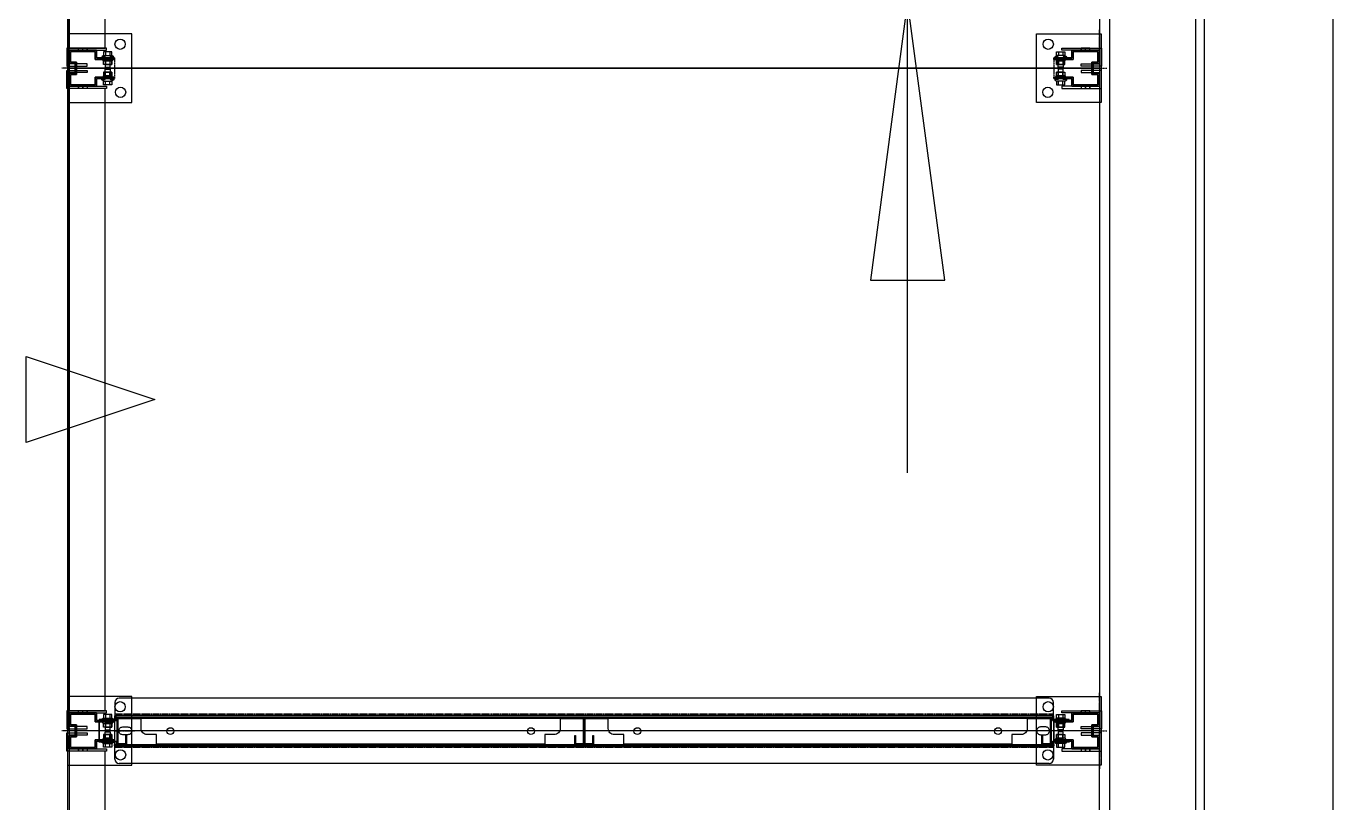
# Model space of a CAD drawing. Header units: millimetres. Extents: x 2191 to 43870, y 1353 to 35626.
# Drawn here: x 36900 to 38422, y 2766 to 3671 of the extents above; entities that cross this region are included whole.
import ezdxf

# ---------------------------------------------------------------- set-up
doc = ezdxf.new("R2010")
doc.units = ezdxf.units.MM
doc.linetypes.add('CENTER', pattern=[2, 1.25, -0.25, 0.25, -0.25])
doc.linetypes.add('HIDDEN', pattern=[0.375, 0.25, -0.125])
for name, color, linetype in [('01-中心柱CEN', 1, 'CENTER'), ('01-墨線', 4, 'Continuous'), ('01-特殊橫樑', 6, 'Continuous'), ('02-虛線', 2, 'HIDDEN'), ('03-掛片', 12, 'Continuous'), ('05-M40', 3, 'Continuous'), ('05-柱基板', 3, 'Continuous'), ('09-M6', 7, 'Continuous'), ('12-動線', 6, 'Continuous'), ('543黃封板', 40, 'Continuous'), ('archi', 8, 'Continuous'), ('側補', 30, 'Continuous'), ('底U槽', 7, 'Continuous'), ('文字', 7, 'Continuous'), ('標的物', 1, 'Continuous')]:
    doc.layers.add(name, color=color, linetype=linetype)

# ---------------------------------------------------------------- blocks, each defined once
blk = doc.blocks.new('上中橫補-R1200-俯視')
for p, q in [((0, -12), (0, 12)), ((0, 12), (0, -12))]:
    blk.add_line(p, q)
at = {"layer": '02-虛線', "ltscale": 4}
for p, q in [((1111.5, 19.5), (18.5, 19.5)), ((1111.5, -19.5), (18.5, -19.5))]:
    blk.add_line(p, q, dxfattribs=at)
at = {"layer": '側補'}
for p, q in [((18.5, 33), (18.5, 13.2)), ((1106.5, 38), (23.5, 38)), ((1111.5, 13.2), (1111.5, 33)), ((18.5, 19.5), (18.5, 13.2)), ((19.7, 12), (19.7, 18.3)), ((19.7, 18.3), (1110.3, 18.3)), ((19.7, 12), (19.7, 18.3)), ((19.7, 18.3), (1110.3, 18.3)), ((1110.3, 18), (1110.3, 12)), ((1110.3, 18), (1110.3, 12)), ((1111.5, 13.2), (1111.5, 19.2)), ((18.5, 13.2), (0, 13.2)), ((0, 13.2), (0, 12)), ((18.5, 13.2), (0, 13.2)), ((0, 13.2), (0, 12)), ((0, 12), (19.7, 12)), ((0, 12), (19.7, 12)), ((1110.3, 12), (1130, 12)), ((1110.3, 12), (1130, 12)), ((1130, 13.2), (1111.5, 13.2)), ((1130, 13.2), (1111.5, 13.2)), ((1130, 12), (1130, 13.2)), ((1130, 12), (1130, 13.2)), ((0, -13.2), (0, -12)), ((0, -12), (19.7, -12)), ((0, -13.2), (0, -12)), ((0, -12), (19.7, -12)), ((18.5, -13.2), (0, -13.2)), ((18.5, -13.2), (0, -13.2)), ((18.5, -19.5), (18.5, -13.2)), ((18.5, -33), (18.5, -13.2)), ((19.7, -12), (19.7, -18.3)), ((19.7, -12), (19.7, -18.3)), ((1110.3, -18), (1110.3, -12)), ((1110.3, -12), (1130, -12)), ((1110.3, -18), (1110.3, -12)), ((1110.3, -12), (1130, -12)), ((1130, -13.2), (1111.5, -13.2)), ((1111.5, -13.2), (1111.5, -19.2)), ((1130, -13.2), (1111.5, -13.2)), ((1111.5, -13.2), (1111.5, -33)), ((1130, -12), (1130, -13.2)), ((1130, -12), (1130, -13.2)), ((19.7, -18.3), (1110.3, -18.3)), ((19.7, -18.3), (1110.3, -18.3)), ((1106.5, -38), (23.5, -38))]:
    blk.add_line(p, q, dxfattribs=at)
at = {"layer": '側補', "lineweight": -3}
for p, q in [((1123.5, 13.2), (1116.5, 13.2)), ((1116.5, 13.2), (1116.5, 12)), ((1120, 13.2), (1116.5, 13.2)), ((1116.5, 13.2), (1116.5, 12)), ((1116.5, 12), (1123.5, 12)), ((1116.5, 12), (1120, 12)), ((1120, 12), (1120, 13.2)), ((1123.5, 12), (1123.5, 13.2)), ((1116.5, -13.2), (1116.5, -12)), ((1116.5, -12), (1123.5, -12)), ((1116.5, -13.2), (1116.5, -12)), ((1116.5, -12), (1120, -12)), ((1123.5, -13.2), (1116.5, -13.2)), ((1120, -13.2), (1116.5, -13.2)), ((1120, -12), (1120, -13.2)), ((1123.5, -12), (1123.5, -13.2))]:
    blk.add_line(p, q, dxfattribs=at)
for points in [[(6.5, 13.2), (13.5, 13.2), (13.5, 12), (6.5, 12)], [(10, 13.2), (13.5, 13.2), (13.5, 12), (10, 12)], [(6.5, -13.2), (13.5, -13.2), (13.5, -12), (6.5, -12)], [(10, -13.2), (13.5, -13.2), (13.5, -12), (10, -12)]]:
    blk.add_lwpolyline(points, close=True, dxfattribs=at)
at = {"layer": '側補'}
for centre, start, end in [((23.5, 33), 90, 180), ((1106.5, 33), 0, 90), ((23.5, -33), 180, 270), ((1106.5, -33), 270, 0)]:
    blk.add_arc(centre, 5, start, end, dxfattribs=at)
blk = doc.blocks.new('側面-底U槽-L1200適用-俯視')
at = {"layer": '底U槽'}
for points in [[(0, 17.5), (0, 15.9), (1094, 15.9), (1094, 17.5)], [(0, 17.5), (0, -17.5), (1094, -17.5), (1094, 17.5)], [(0, -17.5), (0, -15.9), (1094, -15.9), (1094, -17.5)]]:
    blk.add_lwpolyline(points, close=True, dxfattribs=at)
for points in [[(9.5, 4.5), (15.5, 4.5, -0.414214), (20, 0), (20, 0, -0.414214), (15.5, -4.5), (9.5, -4.5, -0.414214), (5, 0), (5, 0, -0.414214)], [(1084.5, 4.5), (1078.5, 4.5, 0.414214), (1074, 0), (1074, 0, 0.414214), (1078.5, -4.5), (1084.5, -4.5, 0.414214), (1089, 0), (1089, 0, 0.414214)]]:
    blk.add_lwpolyline(points, format="xyb", close=True, dxfattribs=at)
blk = doc.blocks.new('544-黃封版-俯視')
at = {"layer": '543黃封板'}
blk.add_lwpolyline([(0, 14.2), (0, 15), (544, 15), (544, -15), (533, -15), (533, -5), (533.8, -5), (533.8, -14.2), (543.2, -14.2), (543.2, 14.2), (516, 14.2), (516, 3, -0.414214), (509, -4), (498, -4), (498, -15), (46, -15), (46, -4), (35, -4, -0.414214), (28, 3), (28, 14.2), (0.8, 14.2), (0.8, -14.2), (10.2, -14.2), (10.2, -5), (11, -5), (11, -15), (0, -15), (0, 15), (0.8, 15)], format="xyb", dxfattribs=at)
for centre in [(62, 0), (482, 0)]:
    blk.add_circle(centre, 4, dxfattribs=at)
blk = doc.blocks.new('側封-1200P-俯視-黃烤漆')
for p in [(0, 0), (544, 0)]:
    blk.add_blockref('544-黃封版-俯視', p)

msp = doc.modelspace()

# ---------------------------------------------------------------- linework, layer by layer
at = {"layer": '01-中心柱CEN'}
for p, q in [((36950.17754, 3642.79086, 3000), (36950.17754, 3666.57904, 3000)), ((38150.17754, 3642.79086, 3000), (38150.17754, 3666.57904, 3000)), ((36950.17754, 3627.29086, 3000), (36950.17754, 3616.29086, 3000)), ((37003.17754, 3632.19086, 3000), (37003.17754, 3611.39086, 3000)), ((38097.17754, 3632.19086, 3000), (38097.17754, 3611.39086, 3000)), ((38150.17754, 3627.29086, 3000), (38150.17754, 3616.29086, 3000)), ((36950.17754, 3621.79086, 3000), (36941.63552, 3621.79086, 3000)), ((37003.17754, 3621.79086, 3000), (37026.91891, 3621.79086, 3000)), ((38097.17754, 3621.79086, 3000), (38073.43618, 3621.79086, 3000)), ((38150.17754, 3621.79086, 3000), (38158.71956, 3621.79086, 3000)), ((36950.17754, 3600.79086, 3000), (36950.17754, 3577.00268, 3000)), ((38150.17754, 3600.79086, 3000), (38150.17754, 3577.00268, 3000)), ((36950.17754, 2870.79086, 3000), (36950.17754, 2894.57904, 3000)), ((38150.17754, 2870.79086, 3000), (38150.17754, 2894.57904, 3000)), ((36950.17754, 2849.79086, 3000), (36941.63552, 2849.79086, 3000)), ((36950.17754, 2855.29086, 3000), (36950.17754, 2844.29086, 3000)), ((37003.17754, 2860.19086, 3000), (37003.17754, 2839.39086, 3000)), ((37003.17754, 2849.79086, 3000), (37026.91891, 2849.79086, 3000)), ((38097.17754, 2849.79086, 3000), (38073.43618, 2849.79086, 3000)), ((38097.17754, 2860.19086, 3000), (38097.17754, 2839.39086, 3000)), ((38150.17754, 2855.29086, 3000), (38150.17754, 2844.29086, 3000)), ((38150.17754, 2849.79086, 3000), (38158.71956, 2849.79086, 3000)), ((36950.17754, 2828.79086, 3000), (36950.17754, 2805.00268, 3000)), ((38150.17754, 2828.79086, 3000), (38150.17754, 2805.00268, 3000))]:
    msp.add_line(p, q, dxfattribs=at)
at = {"layer": '01-墨線'}
msp.add_line((36948.17754, 3681.79086, 3000), (36948.17754, 1352.8079, 3000), dxfattribs=at)
at = {"layer": '01-特殊橫樑'}
for p, q in [((36950.17754, 4590.29086, 3000), (36950.17754, 3645.29086, 3000)), ((36992.17754, 3645.29086, 3000), (36992.17754, 4590.29086, 3000)), ((36950.17754, 3645.29086, 3000), (36992.17754, 3645.29086, 3000)), ((36992.17754, 3598.29086, 3000), (36950.17754, 3598.29086, 3000)), ((36950.17754, 3598.29086, 3000), (36950.17754, 2873.29086, 3000)), ((36992.17754, 2873.29086, 3000), (36992.17754, 3598.29086, 3000)), ((36950.17754, 2873.29086, 3000), (36992.17754, 2873.29086, 3000))]:
    msp.add_line(p, q, dxfattribs=at)
at = {"layer": '01-特殊橫樑', "elevation": 3000}
msp.add_lwpolyline([(36992.17754, 1951.29086), (36992.17754, 2826.29086), (36950.17754, 2826.29086), (36950.17754, 1951.29086)], close=True, dxfattribs=at)
at = {"layer": '03-掛片'}
for p, q in [((36961.19949, 3642.79086, 3000), (36961.19949, 3645.29086, 3000)), ((36966.17754, 3642.79086, 3000), (36966.17754, 3645.29086, 3000)), ((36971.1556, 3642.79086, 3000), (36971.1556, 3645.29086, 3000)), ((38129.19949, 3642.79086, 3000), (38129.19949, 3645.29086, 3000)), ((38134.17754, 3642.79086, 3000), (38134.17754, 3645.29086, 3000)), ((38139.1556, 3642.79086, 3000), (38139.1556, 3645.29086, 3000)), ((36961.19949, 3600.79086, 3000), (36961.19949, 3598.29086, 3000)), ((36966.17754, 3600.79086, 3000), (36966.17754, 3598.29086, 3000)), ((36971.1556, 3600.79086, 3000), (36971.1556, 3598.29086, 3000)), ((38129.19949, 3600.79086, 3000), (38129.19949, 3598.29086, 3000)), ((38134.17754, 3600.79086, 3000), (38134.17754, 3598.29086, 3000)), ((38139.1556, 3600.79086, 3000), (38139.1556, 3598.29086, 3000)), ((36961.19949, 2870.79086, 3000), (36961.19949, 2873.29086, 3000)), ((36966.17754, 2870.79086, 3000), (36966.17754, 2873.29086, 3000)), ((36971.1556, 2870.79086, 3000), (36971.1556, 2873.29086, 3000)), ((38129.19949, 2870.79086, 3000), (38129.19949, 2873.29086, 3000)), ((38134.17754, 2870.79086, 3000), (38134.17754, 2873.29086, 3000)), ((38139.1556, 2870.79086, 3000), (38139.1556, 2873.29086, 3000)), ((36961.19949, 2828.79086, 3000), (36961.19949, 2826.29086, 3000)), ((36966.17754, 2828.79086, 3000), (36966.17754, 2826.29086, 3000)), ((36971.1556, 2828.79086, 3000), (36971.1556, 2826.29086, 3000)), ((38129.19949, 2828.79086, 3000), (38129.19949, 2826.29086, 3000)), ((38134.17754, 2828.79086, 3000), (38134.17754, 2826.29086, 3000)), ((38139.1556, 2828.79086, 3000), (38139.1556, 2826.29086, 3000))]:
    msp.add_line(p, q, dxfattribs=at)
at = {"layer": '03-掛片', "elevation": 3000}
for points in [[(36947.67754, 3626.79086), (36947.67754, 3624.29086), (36971.17754, 3624.29086), (36971.17754, 3626.79086), (36950.17754, 3626.79086), (36950.17754, 3642.79086), (36993.67754, 3642.79086), (36993.67754, 3645.29086), (36947.67754, 3645.29086), (36947.67754, 3625.79086)], [(38152.67754, 3626.79086), (38152.67754, 3624.29086), (38129.17754, 3624.29086), (38129.17754, 3626.79086), (38150.17754, 3626.79086), (38150.17754, 3642.79086), (38106.67754, 3642.79086), (38106.67754, 3645.29086), (38152.67754, 3645.29086), (38152.67754, 3625.79086)], [(36947.67754, 3616.79086), (36947.67754, 3619.29086), (36971.17754, 3619.29086), (36971.17754, 3616.79086), (36950.17754, 3616.79086), (36950.17754, 3600.79086), (36993.67754, 3600.79086), (36993.67754, 3598.29086), (36947.67754, 3598.29086), (36947.67754, 3617.79086)], [(38152.67754, 3616.79086), (38152.67754, 3619.29086), (38129.17754, 3619.29086), (38129.17754, 3616.79086), (38150.17754, 3616.79086), (38150.17754, 3600.79086), (38106.67754, 3600.79086), (38106.67754, 3598.29086), (38152.67754, 3598.29086), (38152.67754, 3617.79086)], [(36947.67754, 2854.79086), (36947.67754, 2852.29086), (36971.17754, 2852.29086), (36971.17754, 2854.79086), (36950.17754, 2854.79086), (36950.17754, 2870.79086), (36993.67754, 2870.79086), (36993.67754, 2873.29086), (36947.67754, 2873.29086), (36947.67754, 2853.79086)], [(38152.67754, 2854.79086), (38152.67754, 2852.29086), (38129.17754, 2852.29086), (38129.17754, 2854.79086), (38150.17754, 2854.79086), (38150.17754, 2870.79086), (38106.67754, 2870.79086), (38106.67754, 2873.29086), (38152.67754, 2873.29086), (38152.67754, 2853.79086)], [(36947.67754, 2844.79086), (36947.67754, 2847.29086), (36971.17754, 2847.29086), (36971.17754, 2844.79086), (36950.17754, 2844.79086), (36950.17754, 2828.79086), (36993.67754, 2828.79086), (36993.67754, 2826.29086), (36947.67754, 2826.29086), (36947.67754, 2845.79086)], [(38152.67754, 2844.79086), (38152.67754, 2847.29086), (38129.17754, 2847.29086), (38129.17754, 2844.79086), (38150.17754, 2844.79086), (38150.17754, 2828.79086), (38106.67754, 2828.79086), (38106.67754, 2826.29086), (38152.67754, 2826.29086), (38152.67754, 2845.79086)]]:
    msp.add_lwpolyline(points, dxfattribs=at)
at = {"layer": '03-掛片', "lineweight": -3, "elevation": 3000}
for points in [[(36961.19949, 3645.29086), (36971.1556, 3645.29086), (36971.1556, 3642.79086), (36961.19949, 3642.79086)], [(36966.17754, 3645.29086), (36971.1556, 3645.29086), (36971.1556, 3642.79086), (36966.17754, 3642.79086)], [(38139.1556, 3645.29086), (38129.19949, 3645.29086), (38129.19949, 3642.79086), (38139.1556, 3642.79086)], [(38134.17754, 3645.29086), (38129.19949, 3645.29086), (38129.19949, 3642.79086), (38134.17754, 3642.79086)], [(36961.19949, 3600.79086), (36971.1556, 3600.79086), (36971.1556, 3598.29086), (36961.19949, 3598.29086)], [(36966.17754, 3600.79086), (36971.1556, 3600.79086), (36971.1556, 3598.29086), (36966.17754, 3598.29086)], [(38134.17754, 3600.79086), (38129.19949, 3600.79086), (38129.19949, 3598.29086), (38134.17754, 3598.29086)], [(38139.1556, 3600.79086), (38129.19949, 3600.79086), (38129.19949, 3598.29086), (38139.1556, 3598.29086)], [(36961.19949, 2873.29086), (36971.1556, 2873.29086), (36971.1556, 2870.79086), (36961.19949, 2870.79086)], [(36966.17754, 2873.29086), (36971.1556, 2873.29086), (36971.1556, 2870.79086), (36966.17754, 2870.79086)], [(38139.1556, 2873.29086), (38129.19949, 2873.29086), (38129.19949, 2870.79086), (38139.1556, 2870.79086)], [(38134.17754, 2873.29086), (38129.19949, 2873.29086), (38129.19949, 2870.79086), (38134.17754, 2870.79086)], [(36961.19949, 2828.79086), (36971.1556, 2828.79086), (36971.1556, 2826.29086), (36961.19949, 2826.29086)], [(36966.17754, 2828.79086), (36971.1556, 2828.79086), (36971.1556, 2826.29086), (36966.17754, 2826.29086)], [(38134.17754, 2828.79086), (38129.19949, 2828.79086), (38129.19949, 2826.29086), (38134.17754, 2826.29086)], [(38139.1556, 2828.79086), (38129.19949, 2828.79086), (38129.19949, 2826.29086), (38139.1556, 2826.29086)]]:
    msp.add_lwpolyline(points, close=True, dxfattribs=at)
at = {"layer": '05-M40'}
for p, q in [((36962.92754, 3641.19086, 3000), (36962.92754, 3642.79086, 3000)), ((36966.17754, 3641.19086, 3000), (36966.17754, 3642.79086, 3000)), ((36969.42754, 3641.19086, 3000), (36969.42754, 3642.79086, 3000)), ((38130.92754, 3641.19086, 3000), (38130.92754, 3642.79086, 3000)), ((38134.17754, 3641.19086, 3000), (38134.17754, 3642.79086, 3000)), ((38137.42754, 3641.19086, 3000), (38137.42754, 3642.79086, 3000)), ((36991.67752, 3633.79086, 3000), (36991.67752, 3632.19086, 3000)), ((36995.17752, 3633.79086, 3000), (36995.17752, 3632.19086, 3000)), ((36998.67752, 3633.79086, 3000), (36998.67752, 3632.19086, 3000)), ((38101.67756, 3633.79086, 3000), (38101.67756, 3632.19086, 3000)), ((38105.17756, 3633.79086, 3000), (38105.17756, 3632.19086, 3000)), ((38108.67756, 3633.79086, 3000), (38108.67756, 3632.19086, 3000)), ((36957.17754, 3616.29086, 3000), (36958.77754, 3616.29086, 3000)), ((36991.67752, 3611.39086, 3000), (36991.67752, 3609.79086, 3000)), ((36995.17752, 3611.39086, 3000), (36995.17752, 3609.79086, 3000)), ((36998.67752, 3611.39086, 3000), (36998.67752, 3609.79086, 3000)), ((38101.67756, 3611.39086, 3000), (38101.67756, 3609.79086, 3000)), ((38105.17756, 3611.39086, 3000), (38105.17756, 3609.79086, 3000)), ((38108.67756, 3611.39086, 3000), (38108.67756, 3609.79086, 3000)), ((38143.17754, 3616.29086, 3000), (38141.57754, 3616.29086, 3000)), ((36962.92754, 2869.19086, 3000), (36962.92754, 2870.79086, 3000)), ((36966.17754, 2869.19086, 3000), (36966.17754, 2870.79086, 3000)), ((36969.42754, 2869.19086, 3000), (36969.42754, 2870.79086, 3000)), ((36991.67752, 2861.79086, 3000), (36991.67752, 2860.19086, 3000)), ((36995.17752, 2861.79086, 3000), (36995.17752, 2860.19086, 3000)), ((36998.67752, 2861.79086, 3000), (36998.67752, 2860.19086, 3000)), ((38101.67756, 2861.79086, 3000), (38101.67756, 2860.19086, 3000)), ((38105.17756, 2861.79086, 3000), (38105.17756, 2860.19086, 3000)), ((38108.67756, 2861.79086, 3000), (38108.67756, 2860.19086, 3000)), ((38130.92754, 2869.19086, 3000), (38130.92754, 2870.79086, 3000)), ((38134.17754, 2869.19086, 3000), (38134.17754, 2870.79086, 3000)), ((38137.42754, 2869.19086, 3000), (38137.42754, 2870.79086, 3000)), ((36957.17754, 2844.29086, 3000), (36958.77754, 2844.29086, 3000)), ((36991.67752, 2839.39086, 3000), (36991.67752, 2837.79086, 3000)), ((36995.17752, 2839.39086, 3000), (36995.17752, 2837.79086, 3000)), ((36998.67752, 2839.39086, 3000), (36998.67752, 2837.79086, 3000)), ((38101.67756, 2839.39086, 3000), (38101.67756, 2837.79086, 3000)), ((38105.17756, 2839.39086, 3000), (38105.17756, 2837.79086, 3000)), ((38108.67756, 2839.39086, 3000), (38108.67756, 2837.79086, 3000)), ((38143.17754, 2844.29086, 3000), (38141.57754, 2844.29086, 3000))]:
    msp.add_line(p, q, dxfattribs=at)
at = {"layer": '05-M40', "elevation": 3000}
for points in [[(36980.57754, 3633.79086), (36980.57754, 3632.19086), (37003.17754, 3632.19086), (37003.17754, 3633.79086), (36982.17754, 3633.79086), (36982.17754, 3642.79086), (36950.17754, 3642.79086), (36950.17754, 3627.29086), (36957.17754, 3627.29086), (36957.17754, 3616.29086), (36950.17754, 3616.29086), (36950.17754, 3600.79086), (36982.17754, 3600.79086), (36982.17754, 3609.79086), (37003.17754, 3609.79086), (37003.17754, 3611.39086), (36980.57754, 3611.39086), (36980.57754, 3602.39086), (36951.77754, 3602.39086), (36951.77754, 3614.69086), (36958.77754, 3614.69086), (36958.77754, 3628.89086), (36951.77754, 3628.89086), (36951.77754, 3641.19086), (36980.57754, 3641.19086), (36980.57754, 3632.19086), (36982.17754, 3632.19086)], [(36980.57754, 3609.79086), (36980.57754, 3611.39086), (37003.17754, 3611.39086), (37003.17754, 3609.79086), (36982.17754, 3609.79086), (36982.17754, 3600.79086), (36950.17754, 3600.79086), (36950.17754, 3616.29086), (36957.17754, 3616.29086), (36957.17754, 3627.29086), (36950.17754, 3627.29086), (36950.17754, 3642.79086), (36982.17754, 3642.79086), (36982.17754, 3633.79086), (37003.17754, 3633.79086), (37003.17754, 3632.19086), (36980.57754, 3632.19086), (36980.57754, 3641.19086), (36951.77754, 3641.19086), (36951.77754, 3628.89086), (36958.77754, 3628.89086), (36958.77754, 3614.69086), (36951.77754, 3614.69086), (36951.77754, 3602.39086), (36980.57754, 3602.39086), (36980.57754, 3611.39086), (36982.17754, 3611.39086)], [(38119.77754, 3633.79086), (38119.77754, 3632.19086), (38097.17754, 3632.19086), (38097.17754, 3633.79086), (38118.17754, 3633.79086), (38118.17754, 3642.79086), (38150.17754, 3642.79086), (38150.17754, 3627.29086), (38143.17754, 3627.29086), (38143.17754, 3616.29086), (38150.17754, 3616.29086), (38150.17754, 3600.79086), (38118.17754, 3600.79086), (38118.17754, 3609.79086), (38097.17754, 3609.79086), (38097.17754, 3611.39086), (38119.77754, 3611.39086), (38119.77754, 3602.39086), (38148.57754, 3602.39086), (38148.57754, 3614.69086), (38141.57754, 3614.69086), (38141.57754, 3628.89086), (38148.57754, 3628.89086), (38148.57754, 3641.19086), (38119.77754, 3641.19086), (38119.77754, 3632.19086), (38118.17754, 3632.19086)], [(38119.77754, 3609.79086), (38119.77754, 3611.39086), (38097.17754, 3611.39086), (38097.17754, 3609.79086), (38118.17754, 3609.79086), (38118.17754, 3600.79086), (38150.17754, 3600.79086), (38150.17754, 3616.29086), (38143.17754, 3616.29086), (38143.17754, 3627.29086), (38150.17754, 3627.29086), (38150.17754, 3642.79086), (38118.17754, 3642.79086), (38118.17754, 3633.79086), (38097.17754, 3633.79086), (38097.17754, 3632.19086), (38119.77754, 3632.19086), (38119.77754, 3641.19086), (38148.57754, 3641.19086), (38148.57754, 3628.89086), (38141.57754, 3628.89086), (38141.57754, 3614.69086), (38148.57754, 3614.69086), (38148.57754, 3602.39086), (38119.77754, 3602.39086), (38119.77754, 3611.39086), (38118.17754, 3611.39086)], [(36980.57754, 2861.79086), (36980.57754, 2860.19086), (37003.17754, 2860.19086), (37003.17754, 2861.79086), (36982.17754, 2861.79086), (36982.17754, 2870.79086), (36950.17754, 2870.79086), (36950.17754, 2855.29086), (36957.17754, 2855.29086), (36957.17754, 2844.29086), (36950.17754, 2844.29086), (36950.17754, 2828.79086), (36982.17754, 2828.79086), (36982.17754, 2837.79086), (37003.17754, 2837.79086), (37003.17754, 2839.39086), (36980.57754, 2839.39086), (36980.57754, 2830.39086), (36951.77754, 2830.39086), (36951.77754, 2842.69086), (36958.77754, 2842.69086), (36958.77754, 2856.89086), (36951.77754, 2856.89086), (36951.77754, 2869.19086), (36980.57754, 2869.19086), (36980.57754, 2860.19086), (36982.17754, 2860.19086)], [(36980.57754, 2837.79086), (36980.57754, 2839.39086), (37003.17754, 2839.39086), (37003.17754, 2837.79086), (36982.17754, 2837.79086), (36982.17754, 2828.79086), (36950.17754, 2828.79086), (36950.17754, 2844.29086), (36957.17754, 2844.29086), (36957.17754, 2855.29086), (36950.17754, 2855.29086), (36950.17754, 2870.79086), (36982.17754, 2870.79086), (36982.17754, 2861.79086), (37003.17754, 2861.79086), (37003.17754, 2860.19086), (36980.57754, 2860.19086), (36980.57754, 2869.19086), (36951.77754, 2869.19086), (36951.77754, 2856.89086), (36958.77754, 2856.89086), (36958.77754, 2842.69086), (36951.77754, 2842.69086), (36951.77754, 2830.39086), (36980.57754, 2830.39086), (36980.57754, 2839.39086), (36982.17754, 2839.39086)], [(38119.77754, 2861.79086), (38119.77754, 2860.19086), (38097.17754, 2860.19086), (38097.17754, 2861.79086), (38118.17754, 2861.79086), (38118.17754, 2870.79086), (38150.17754, 2870.79086), (38150.17754, 2855.29086), (38143.17754, 2855.29086), (38143.17754, 2844.29086), (38150.17754, 2844.29086), (38150.17754, 2828.79086), (38118.17754, 2828.79086), (38118.17754, 2837.79086), (38097.17754, 2837.79086), (38097.17754, 2839.39086), (38119.77754, 2839.39086), (38119.77754, 2830.39086), (38148.57754, 2830.39086), (38148.57754, 2842.69086), (38141.57754, 2842.69086), (38141.57754, 2856.89086), (38148.57754, 2856.89086), (38148.57754, 2869.19086), (38119.77754, 2869.19086), (38119.77754, 2860.19086), (38118.17754, 2860.19086)], [(38119.77754, 2837.79086), (38119.77754, 2839.39086), (38097.17754, 2839.39086), (38097.17754, 2837.79086), (38118.17754, 2837.79086), (38118.17754, 2828.79086), (38150.17754, 2828.79086), (38150.17754, 2844.29086), (38143.17754, 2844.29086), (38143.17754, 2855.29086), (38150.17754, 2855.29086), (38150.17754, 2870.79086), (38118.17754, 2870.79086), (38118.17754, 2861.79086), (38097.17754, 2861.79086), (38097.17754, 2860.19086), (38119.77754, 2860.19086), (38119.77754, 2869.19086), (38148.57754, 2869.19086), (38148.57754, 2856.89086), (38141.57754, 2856.89086), (38141.57754, 2842.69086), (38148.57754, 2842.69086), (38148.57754, 2830.39086), (38119.77754, 2830.39086), (38119.77754, 2839.39086), (38118.17754, 2839.39086)]]:
    msp.add_lwpolyline(points, dxfattribs=at)
at = {"layer": '05-M40', "lineweight": -3, "elevation": 3000}
for points in [[(36962.92754, 3642.79086), (36969.42754, 3642.79086), (36969.42754, 3641.19086), (36962.92754, 3641.19086)], [(36966.17754, 3642.79086), (36969.42754, 3642.79086), (36969.42754, 3641.19086), (36966.17754, 3641.19086)], [(38137.42754, 3642.79086), (38130.92754, 3642.79086), (38130.92754, 3641.19086), (38137.42754, 3641.19086)], [(38134.17754, 3642.79086), (38130.92754, 3642.79086), (38130.92754, 3641.19086), (38134.17754, 3641.19086)], [(36957.17754, 3616.29086), (36958.77754, 3616.29086), (36958.77754, 3627.29086), (36957.17754, 3627.29086)], [(36991.67752, 3633.79086), (36998.67752, 3633.79086), (36998.67752, 3632.19086), (36991.67752, 3632.19086)], [(36995.17752, 3633.79086), (36998.67752, 3633.79086), (36998.67752, 3632.19086), (36995.17752, 3632.19086)], [(38108.67756, 3633.79086), (38101.67756, 3633.79086), (38101.67756, 3632.19086), (38108.67756, 3632.19086)], [(38105.17756, 3633.79086), (38101.67756, 3633.79086), (38101.67756, 3632.19086), (38105.17756, 3632.19086)], [(38143.17754, 3616.29086), (38141.57754, 3616.29086), (38141.57754, 3627.29086), (38143.17754, 3627.29086)], [(36958.77754, 3621.79086), (36958.77754, 3616.29086), (36957.17754, 3616.29086), (36957.17754, 3621.79086)], [(36991.67752, 3609.79086), (36998.67752, 3609.79086), (36998.67752, 3611.39086), (36991.67752, 3611.39086)], [(36995.17752, 3609.79086), (36998.67752, 3609.79086), (36998.67752, 3611.39086), (36995.17752, 3611.39086)], [(38108.67756, 3609.79086), (38101.67756, 3609.79086), (38101.67756, 3611.39086), (38108.67756, 3611.39086)], [(38105.17756, 3609.79086), (38101.67756, 3609.79086), (38101.67756, 3611.39086), (38105.17756, 3611.39086)], [(38141.57754, 3621.79086), (38141.57754, 3616.29086), (38143.17754, 3616.29086), (38143.17754, 3621.79086)], [(36962.92754, 3602.39086), (36969.42754, 3602.39086), (36969.42754, 3600.79086), (36962.92754, 3600.79086)], [(36966.17754, 3602.39086), (36969.42754, 3602.39086), (36969.42754, 3600.79086), (36966.17754, 3600.79086)], [(38137.42754, 3602.39086), (38130.92754, 3602.39086), (38130.92754, 3600.79086), (38137.42754, 3600.79086)], [(38134.17754, 3602.39086), (38130.92754, 3602.39086), (38130.92754, 3600.79086), (38134.17754, 3600.79086)], [(36962.92754, 2870.79086), (36969.42754, 2870.79086), (36969.42754, 2869.19086), (36962.92754, 2869.19086)], [(36966.17754, 2870.79086), (36969.42754, 2870.79086), (36969.42754, 2869.19086), (36966.17754, 2869.19086)], [(36991.67752, 2861.79086), (36998.67752, 2861.79086), (36998.67752, 2860.19086), (36991.67752, 2860.19086)], [(36995.17752, 2861.79086), (36998.67752, 2861.79086), (36998.67752, 2860.19086), (36995.17752, 2860.19086)], [(38108.67756, 2861.79086), (38101.67756, 2861.79086), (38101.67756, 2860.19086), (38108.67756, 2860.19086)], [(38105.17756, 2861.79086), (38101.67756, 2861.79086), (38101.67756, 2860.19086), (38105.17756, 2860.19086)], [(38137.42754, 2870.79086), (38130.92754, 2870.79086), (38130.92754, 2869.19086), (38137.42754, 2869.19086)], [(38134.17754, 2870.79086), (38130.92754, 2870.79086), (38130.92754, 2869.19086), (38134.17754, 2869.19086)], [(36957.17754, 2844.29086), (36958.77754, 2844.29086), (36958.77754, 2855.29086), (36957.17754, 2855.29086)], [(36958.77754, 2849.79086), (36958.77754, 2844.29086), (36957.17754, 2844.29086), (36957.17754, 2849.79086)], [(38143.17754, 2844.29086), (38141.57754, 2844.29086), (38141.57754, 2855.29086), (38143.17754, 2855.29086)], [(38141.57754, 2849.79086), (38141.57754, 2844.29086), (38143.17754, 2844.29086), (38143.17754, 2849.79086)], [(36991.67752, 2837.79086), (36998.67752, 2837.79086), (36998.67752, 2839.39086), (36991.67752, 2839.39086)], [(36995.17752, 2837.79086), (36998.67752, 2837.79086), (36998.67752, 2839.39086), (36995.17752, 2839.39086)], [(38108.67756, 2837.79086), (38101.67756, 2837.79086), (38101.67756, 2839.39086), (38108.67756, 2839.39086)], [(38105.17756, 2837.79086), (38101.67756, 2837.79086), (38101.67756, 2839.39086), (38105.17756, 2839.39086)], [(36962.92754, 2830.39086), (36969.42754, 2830.39086), (36969.42754, 2828.79086), (36962.92754, 2828.79086)], [(36966.17754, 2830.39086), (36969.42754, 2830.39086), (36969.42754, 2828.79086), (36966.17754, 2828.79086)], [(38137.42754, 2830.39086), (38130.92754, 2830.39086), (38130.92754, 2828.79086), (38137.42754, 2828.79086)], [(38134.17754, 2830.39086), (38130.92754, 2830.39086), (38130.92754, 2828.79086), (38134.17754, 2828.79086)]]:
    msp.add_lwpolyline(points, close=True, dxfattribs=at)
at = {"layer": '05-柱基板', "elevation": 3000}
for points in [[(37023.17754, 3581.79086), (37023.17754, 3661.79086), (36948.17754, 3661.79086), (36948.17754, 3581.79086)], [(38077.17754, 3581.79086), (38077.17754, 3661.79086), (38152.17754, 3661.79086), (38152.17754, 3581.79086)], [(37023.17754, 2809.79086), (37023.17754, 2889.79086), (36948.17754, 2889.79086), (36948.17754, 2809.79086)], [(38077.17754, 2809.79086), (38077.17754, 2889.79086), (38152.17754, 2889.79086), (38152.17754, 2809.79086)]]:
    msp.add_lwpolyline(points, close=True, dxfattribs=at)
at = {"layer": '05-柱基板', "lineweight": -3}
for centre in [(37009.67754, 3649.79086, 3000), (38090.67754, 3649.79086, 3000), (37010.17754, 3593.79086, 3000), (38090.17754, 3593.79086, 3000), (37009.67754, 2877.79086, 3000), (38090.67754, 2877.79086, 3000), (37010.17754, 2821.79086, 3000), (38090.17754, 2821.79086, 3000)]:
    msp.add_circle(centre, 6, dxfattribs=at)
at = {"layer": '09-M6'}
for p, q in [((36992.67754, 3640.99086, 3000), (36992.67754, 3636.69086, 3000)), ((36997.67754, 3640.99086, 3000), (36997.67754, 3636.69086, 3000)), ((38102.67754, 3640.99086, 3000), (38102.67754, 3636.69086, 3000)), ((38107.67754, 3640.99086, 3000), (38107.67754, 3636.69086, 3000)), ((36992.67754, 3602.59086, 3000), (36992.67754, 3606.89086, 3000)), ((36997.67754, 3602.59086, 3000), (36997.67754, 3606.89086, 3000)), ((38102.67754, 3602.59086, 3000), (38102.67754, 3606.89086, 3000)), ((38107.67754, 3602.59086, 3000), (38107.67754, 3606.89086, 3000)), ((36992.67754, 2868.99086, 3000), (36992.67754, 2864.69086, 3000)), ((36997.67754, 2868.99086, 3000), (36997.67754, 2864.69086, 3000)), ((38102.67754, 2868.99086, 3000), (38102.67754, 2864.69086, 3000)), ((38107.67754, 2868.99086, 3000), (38107.67754, 2864.69086, 3000)), ((36992.67754, 2830.59086, 3000), (36992.67754, 2834.89086, 3000)), ((36997.67754, 2830.59086, 3000), (36997.67754, 2834.89086, 3000)), ((38102.67754, 2830.59086, 3000), (38102.67754, 2834.89086, 3000)), ((38107.67754, 2830.59086, 3000), (38107.67754, 2834.89086, 3000))]:
    msp.add_line(p, q, dxfattribs=at)
at = {"layer": '09-M6', "elevation": 3000}
for points in [[(36992.17754, 3634.99086), (36992.17754, 3622.99086), (36998.17754, 3622.99086), (36998.17754, 3634.99086), (37002.17754, 3634.99086), (37002.17754, 3635.19086), (37000.17754, 3636.69086), (37000.17754, 3640.99086), (36990.17754, 3640.99086), (36990.17754, 3636.69086), (36988.17754, 3635.19086), (36988.17754, 3634.99086)], [(36990.17754, 3636.69086), (37000.17754, 3636.69086), (37000.17754, 3640.99086), (36990.17754, 3640.99086)], [(38108.17754, 3634.99086), (38108.17754, 3622.99086), (38102.17754, 3622.99086), (38102.17754, 3634.99086), (38098.17754, 3634.99086), (38098.17754, 3635.19086), (38100.17754, 3636.69086), (38100.17754, 3640.99086), (38110.17754, 3640.99086), (38110.17754, 3636.69086), (38112.17754, 3635.19086), (38112.17754, 3634.99086)], [(38110.17754, 3636.69086), (38100.17754, 3636.69086), (38100.17754, 3640.99086), (38110.17754, 3640.99086)], [(36990.17754, 3630.49086), (36989.17754, 3631.99086), (36989.17754, 3632.19086), (37001.17754, 3632.19086), (37001.17754, 3631.99086), (37000.17754, 3630.49086), (37000.17754, 3626.19086), (36990.17754, 3626.19086)], [(36990.17754, 3630.49086), (37000.17754, 3630.49086), (37000.17754, 3626.19086), (36990.17754, 3626.19086)], [(36990.17754, 3626.19086), (36990.17754, 3630.49086), (36997.67754, 3630.49086), (36997.67754, 3626.19086)], [(37000.17754, 3626.19086), (37000.17754, 3630.49086), (36992.67754, 3630.49086), (36992.67754, 3626.19086)], [(38110.17754, 3630.49086), (38111.17754, 3631.99086), (38111.17754, 3632.19086), (38099.17754, 3632.19086), (38099.17754, 3631.99086), (38100.17754, 3630.49086), (38100.17754, 3626.19086), (38110.17754, 3626.19086)], [(38110.17754, 3630.49086), (38100.17754, 3630.49086), (38100.17754, 3626.19086), (38110.17754, 3626.19086)], [(38100.17754, 3626.19086), (38100.17754, 3630.49086), (38107.67754, 3630.49086), (38107.67754, 3626.19086)], [(38110.17754, 3626.19086), (38110.17754, 3630.49086), (38102.67754, 3630.49086), (38102.67754, 3626.19086)], [(36992.17754, 3608.59086), (36992.17754, 3620.59086), (36998.17754, 3620.59086), (36998.17754, 3608.59086), (37002.17754, 3608.59086), (37002.17754, 3608.39086), (37000.17754, 3606.89086), (37000.17754, 3602.59086), (36990.17754, 3602.59086), (36990.17754, 3606.89086), (36988.17754, 3608.39086), (36988.17754, 3608.59086)], [(36990.17754, 3613.09086), (36989.17754, 3611.59086), (36989.17754, 3611.39086), (37001.17754, 3611.39086), (37001.17754, 3611.59086), (37000.17754, 3613.09086), (37000.17754, 3617.39086), (36990.17754, 3617.39086)], [(36990.17754, 3613.09086), (37000.17754, 3613.09086), (37000.17754, 3617.39086), (36990.17754, 3617.39086)], [(36990.17754, 3617.39086), (36990.17754, 3613.09086), (36997.67754, 3613.09086), (36997.67754, 3617.39086)], [(37000.17754, 3617.39086), (37000.17754, 3613.09086), (36992.67754, 3613.09086), (36992.67754, 3617.39086)], [(38108.17754, 3608.59086), (38108.17754, 3620.59086), (38102.17754, 3620.59086), (38102.17754, 3608.59086), (38098.17754, 3608.59086), (38098.17754, 3608.39086), (38100.17754, 3606.89086), (38100.17754, 3602.59086), (38110.17754, 3602.59086), (38110.17754, 3606.89086), (38112.17754, 3608.39086), (38112.17754, 3608.59086)], [(38110.17754, 3613.09086), (38111.17754, 3611.59086), (38111.17754, 3611.39086), (38099.17754, 3611.39086), (38099.17754, 3611.59086), (38100.17754, 3613.09086), (38100.17754, 3617.39086), (38110.17754, 3617.39086)], [(38110.17754, 3613.09086), (38100.17754, 3613.09086), (38100.17754, 3617.39086), (38110.17754, 3617.39086)], [(38100.17754, 3617.39086), (38100.17754, 3613.09086), (38107.67754, 3613.09086), (38107.67754, 3617.39086)], [(38110.17754, 3617.39086), (38110.17754, 3613.09086), (38102.67754, 3613.09086), (38102.67754, 3617.39086)], [(36990.17754, 3606.89086), (37000.17754, 3606.89086), (37000.17754, 3602.59086), (36990.17754, 3602.59086)], [(38110.17754, 3606.89086), (38100.17754, 3606.89086), (38100.17754, 3602.59086), (38110.17754, 3602.59086)], [(36992.17754, 2862.99086), (36992.17754, 2850.99086), (36998.17754, 2850.99086), (36998.17754, 2862.99086), (37002.17754, 2862.99086), (37002.17754, 2863.19086), (37000.17754, 2864.69086), (37000.17754, 2868.99086), (36990.17754, 2868.99086), (36990.17754, 2864.69086), (36988.17754, 2863.19086), (36988.17754, 2862.99086)], [(36990.17754, 2864.69086), (37000.17754, 2864.69086), (37000.17754, 2868.99086), (36990.17754, 2868.99086)], [(38108.17754, 2862.99086), (38108.17754, 2850.99086), (38102.17754, 2850.99086), (38102.17754, 2862.99086), (38098.17754, 2862.99086), (38098.17754, 2863.19086), (38100.17754, 2864.69086), (38100.17754, 2868.99086), (38110.17754, 2868.99086), (38110.17754, 2864.69086), (38112.17754, 2863.19086), (38112.17754, 2862.99086)], [(38110.17754, 2864.69086), (38100.17754, 2864.69086), (38100.17754, 2868.99086), (38110.17754, 2868.99086)], [(36992.17754, 2836.59086), (36992.17754, 2848.59086), (36998.17754, 2848.59086), (36998.17754, 2836.59086), (37002.17754, 2836.59086), (37002.17754, 2836.39086), (37000.17754, 2834.89086), (37000.17754, 2830.59086), (36990.17754, 2830.59086), (36990.17754, 2834.89086), (36988.17754, 2836.39086), (36988.17754, 2836.59086)], [(36990.17754, 2858.49086), (36989.17754, 2859.99086), (36989.17754, 2860.19086), (37001.17754, 2860.19086), (37001.17754, 2859.99086), (37000.17754, 2858.49086), (37000.17754, 2854.19086), (36990.17754, 2854.19086)], [(36990.17754, 2858.49086), (37000.17754, 2858.49086), (37000.17754, 2854.19086), (36990.17754, 2854.19086)], [(36990.17754, 2854.19086), (36990.17754, 2858.49086), (36997.67754, 2858.49086), (36997.67754, 2854.19086)], [(37000.17754, 2854.19086), (37000.17754, 2858.49086), (36992.67754, 2858.49086), (36992.67754, 2854.19086)], [(38108.17754, 2836.59086), (38108.17754, 2848.59086), (38102.17754, 2848.59086), (38102.17754, 2836.59086), (38098.17754, 2836.59086), (38098.17754, 2836.39086), (38100.17754, 2834.89086), (38100.17754, 2830.59086), (38110.17754, 2830.59086), (38110.17754, 2834.89086), (38112.17754, 2836.39086), (38112.17754, 2836.59086)], [(38110.17754, 2858.49086), (38111.17754, 2859.99086), (38111.17754, 2860.19086), (38099.17754, 2860.19086), (38099.17754, 2859.99086), (38100.17754, 2858.49086), (38100.17754, 2854.19086), (38110.17754, 2854.19086)], [(38110.17754, 2858.49086), (38100.17754, 2858.49086), (38100.17754, 2854.19086), (38110.17754, 2854.19086)], [(38100.17754, 2854.19086), (38100.17754, 2858.49086), (38107.67754, 2858.49086), (38107.67754, 2854.19086)], [(38110.17754, 2854.19086), (38110.17754, 2858.49086), (38102.67754, 2858.49086), (38102.67754, 2854.19086)], [(36990.17754, 2841.09086), (36989.17754, 2839.59086), (36989.17754, 2839.39086), (37001.17754, 2839.39086), (37001.17754, 2839.59086), (37000.17754, 2841.09086), (37000.17754, 2845.39086), (36990.17754, 2845.39086)], [(36990.17754, 2841.09086), (37000.17754, 2841.09086), (37000.17754, 2845.39086), (36990.17754, 2845.39086)], [(36990.17754, 2845.39086), (36990.17754, 2841.09086), (36997.67754, 2841.09086), (36997.67754, 2845.39086)], [(36990.17754, 2834.89086), (37000.17754, 2834.89086), (37000.17754, 2830.59086), (36990.17754, 2830.59086)], [(37000.17754, 2845.39086), (37000.17754, 2841.09086), (36992.67754, 2841.09086), (36992.67754, 2845.39086)], [(38110.17754, 2841.09086), (38111.17754, 2839.59086), (38111.17754, 2839.39086), (38099.17754, 2839.39086), (38099.17754, 2839.59086), (38100.17754, 2841.09086), (38100.17754, 2845.39086), (38110.17754, 2845.39086)], [(38110.17754, 2841.09086), (38100.17754, 2841.09086), (38100.17754, 2845.39086), (38110.17754, 2845.39086)], [(38100.17754, 2845.39086), (38100.17754, 2841.09086), (38107.67754, 2841.09086), (38107.67754, 2845.39086)], [(38110.17754, 2834.89086), (38100.17754, 2834.89086), (38100.17754, 2830.59086), (38110.17754, 2830.59086)], [(38110.17754, 2845.39086), (38110.17754, 2841.09086), (38102.67754, 2841.09086), (38102.67754, 2845.39086)]]:
    msp.add_lwpolyline(points, close=True, dxfattribs=at)
at = {"layer": '12-動線'}
for p, q in [((36950.17754, 3621.79086, 3000), (36950.17754, 4613.79086, 3000)), ((38150.17754, 4613.79086, 3000), (38150.17754, 3621.79086, 3000)), ((36950.17754, 2849.79086, 3000), (36950.17754, 3621.79086, 3000)), ((36950.17754, 3621.79086, 3000), (38150.17754, 3621.79086, 3000)), ((38150.17754, 3621.79086, 3000), (36950.17754, 3621.79086, 3000)), ((38150.17754, 3621.79086, 3000), (38150.17754, 2849.79086, 3000)), ((36950.17754, 2849.79086, 3000), (36950.17754, 1927.79086, 3000)), ((38150.17754, 2849.79086, 3000), (36950.17754, 2849.79086, 3000)), ((38150.17754, 2849.79086, 3000), (36950.17754, 2849.79086, 3000)), ((38150.17754, 1927.79086, 3000), (38150.17754, 2849.79086, 3000))]:
    msp.add_line(p, q, dxfattribs=at)
at = {"layer": '12-動線', "lineweight": -3}
for p, q in [((36900.17754, 3185.79086, 3000), (36900.17754, 3285.79086, 3000)), ((36900.17754, 3285.79086, 3000), (37050.17754, 3235.79086, 3000)), ((37050.17754, 3235.79086, 3000), (36900.17754, 3185.79086, 3000))]:
    msp.add_line(p, q, dxfattribs=at)
at = {"layer": 'archi', "color": 7}
for p, q in [((38422.17754, 4975.79086, 3000), (38422.17754, 1352.8079, 3000)), ((38272.17754, 4825.79086, 3000), (38272.17754, 1352.8079, 3000))]:
    msp.add_line(p, q, dxfattribs=at)
at = {"layer": '文字', "color": 6, "lineweight": -3}
msp.add_line((37926.82073, 3150.25552, 3000), (37926.82073, 3699.95954, 3000), dxfattribs=at)
at = {"layer": '文字', "color": 6, "lineweight": -3, "elevation": 3000}
msp.add_lwpolyline([(37926.82073, 3699.95954), (37883.51946, 3374.95954), (37970.122, 3374.95954)], close=True, dxfattribs=at)
at = {"layer": '標的物'}
for p, q in [((38262.17754, 4795.79086, 3000), (38262.17754, 1352.8079, 3000)), ((38162.17754, 4695.79086, 3000), (38162.17754, 1352.8079, 3000))]:
    msp.add_line(p, q, dxfattribs=at)

# ---------------------------------------------------------------- block references
for name, p in [('上中橫補-R1200-俯視', (36985.17752, 2849.79086, 3000)), ('側面-底U槽-L1200適用-俯視', (37003.17754, 2849.79086, 3000)), ('側封-1200P-俯視-黃烤漆', (37006.15642, 2849.4355, 3000))]:
    msp.add_blockref(name, p)

doc.saveas('drawing.dxf')
